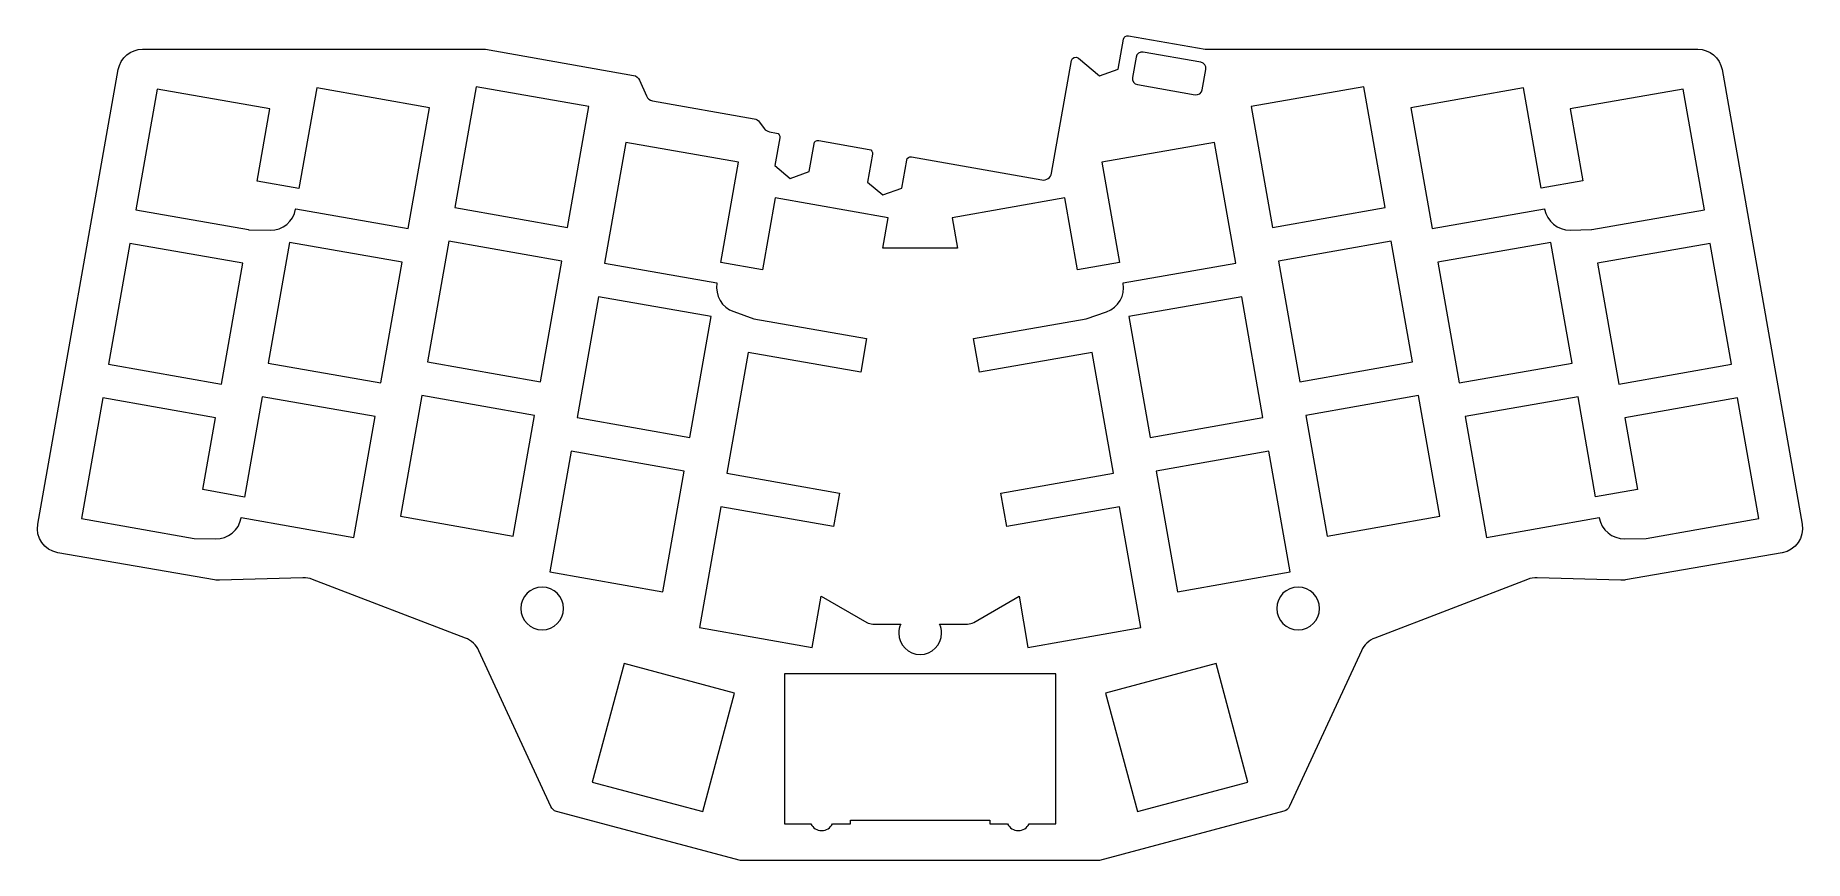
# Model space of a CAD drawing. Header units: millimetres. Extents: x 22 to 237, y -107 to -7.
import ezdxf

# ---------------------------------------------------------------- set-up
doc = ezdxf.new("R2010")
doc.units = ezdxf.units.MM
doc.header["$MEASUREMENT"] = 0
doc.layers.add('cut', color=7, linetype='Continuous', lineweight=0)

msp = doc.modelspace()

# ---------------------------------------------------------------- linework, layer by layer
at = {"layer": 'cut', "color": 18, "lineweight": 9, "true_color": 0x000000}
for points, knots in [([(236.99, -66.03), (236.99, -66.03), (227.26, -10.8), (227.26, -10.8), (227, -9.37), (225.76, -8.32), (224.3, -8.32), (224.3, -8.32), (164.52, -8.32), (164.52, -8.32), (164.52, -8.32), (155.18, -6.69), (155.18, -6.69), (154.91, -6.64), (154.65, -6.82), (154.6, -7.09), (154.6, -7.09), (153.95, -10.74), (153.95, -10.74), (153.95, -10.74), (151.68, -11.57), (151.68, -11.57), (151.68, -11.57), (149.11, -9.41), (149.11, -9.41), (148.81, -9.16), (148.36, -9.33), (148.29, -9.71), (148.29, -9.71), (145.85, -23.39), (145.85, -23.39), (145.76, -23.94), (145.24, -24.3), (144.69, -24.2), (144.69, -24.2), (128.84, -21.4), (128.84, -21.4), (128.56, -21.35), (128.31, -21.53), (128.26, -21.8), (128.26, -21.8), (127.66, -25.19), (127.66, -25.19), (127.66, -25.19), (125.38, -26.02), (125.38, -26.02), (125.38, -26.02), (123.52, -24.46), (123.52, -24.46), (123.52, -24.46), (124.12, -21.07), (124.12, -21.07), (124.17, -20.8), (123.99, -20.54), (123.72, -20.49), (123.72, -20.49), (117.59, -19.41), (117.59, -19.41), (117.31, -19.36), (117.05, -19.54), (117.01, -19.82), (117.01, -19.82), (116.41, -23.19), (116.41, -23.19), (116.41, -23.19), (114.13, -24.02), (114.13, -24.02), (114.13, -24.02), (112.27, -22.46), (112.27, -22.46), (112.27, -22.46), (112.87, -19.09), (112.87, -19.09), (112.92, -18.81), (112.74, -18.55), (112.47, -18.51), (112.47, -18.51), (111.59, -18.35), (111.59, -18.35), (111.34, -18.31), (111.11, -18.17), (110.96, -17.96), (110.96, -17.96), (110.39, -17.18), (110.39, -17.18), (110.24, -16.97), (110.01, -16.83), (109.76, -16.79), (109.76, -16.79), (97.41, -14.59), (97.41, -14.59), (97.08, -14.53), (96.8, -14.31), (96.67, -14), (96.67, -14), (95.84, -12.09), (95.84, -12.09), (95.7, -11.78), (95.43, -11.56), (95.1, -11.5), (95.1, -11.5), (77.14, -8.32), (77.14, -8.32), (77.14, -8.32), (35.49, -8.32), (35.49, -8.32), (34.03, -8.32), (32.79, -9.37), (32.54, -10.8), (32.54, -10.8), (22.76, -66.03), (22.76, -66.03), (22.47, -67.66), (23.56, -69.22), (25.2, -69.5), (25.2, -69.5), (44.23, -72.81), (44.23, -72.81), (44.43, -72.85), (44.64, -72.86), (44.84, -72.86), (44.84, -72.86), (54.96, -72.55), (54.96, -72.55), (55.36, -72.54), (55.76, -72.61), (56.13, -72.75), (56.13, -72.75), (74.68, -79.87), (74.68, -79.87), (75.41, -80.15), (76, -80.71), (76.32, -81.42), (76.32, -81.42), (85.06, -100.34), (85.06, -100.34), (85.17, -100.64), (85.42, -100.86), (85.73, -100.95), (85.73, -100.95), (108.1, -106.92), (108.1, -106.92), (108.1, -106.92), (151.67, -106.92), (151.67, -106.92), (151.67, -106.92), (174.06, -100.92), (174.06, -100.92), (174.37, -100.84), (174.62, -100.62), (174.73, -100.32), (174.73, -100.32), (183.47, -81.42), (183.47, -81.42), (183.79, -80.71), (184.39, -80.15), (185.11, -79.87), (185.11, -79.87), (203.65, -72.75), (203.65, -72.75), (204.02, -72.61), (204.42, -72.54), (204.82, -72.55), (204.82, -72.55), (214.95, -72.86), (214.95, -72.86), (215.15, -72.86), (215.35, -72.85), (215.55, -72.81), (215.55, -72.81), (234.56, -69.51), (234.56, -69.51), (236.19, -69.22), (237.28, -67.67), (236.99, -66.03)], [0, 0, 0, 0, 1, 1, 1, 2, 2, 2, 3, 3, 3, 4, 4, 4, 5, 5, 5, 6, 6, 6, 7, 7, 7, 8, 8, 8, 9, 9, 9, 10, 10, 10, 11, 11, 11, 12, 12, 12, 13, 13, 13, 14, 14, 14, 15, 15, 15, 16, 16, 16, 17, 17, 17, 18, 18, 18, 19, 19, 19, 20, 20, 20, 21, 21, 21, 22, 22, 22, 23, 23, 23, 24, 24, 24, 25, 25, 25, 26, 26, 26, 27, 27, 27, 28, 28, 28, 29, 29, 29, 30, 30, 30, 31, 31, 31, 32, 32, 32, 33, 33, 33, 34, 34, 34, 35, 35, 35, 36, 36, 36, 37, 37, 37, 38, 38, 38, 39, 39, 39, 40, 40, 40, 41, 41, 41, 42, 42, 42, 43, 43, 43, 44, 44, 44, 45, 45, 45, 46, 46, 46, 47, 47, 47, 48, 48, 48, 49, 49, 49, 50, 50, 50, 51, 51, 51, 52, 52, 52, 53, 53, 53, 54, 54, 54, 55, 55, 55, 56, 56, 56, 57, 57, 57, 58, 58, 58, 58]), ([(155.67, -11.75), (155.67, -11.75), (156.11, -9.29), (156.11, -9.29), (156.18, -8.88), (156.57, -8.61), (156.98, -8.68), (156.98, -8.68), (163.98, -9.91), (163.98, -9.91), (164.39, -9.99), (164.66, -10.37), (164.59, -10.78), (164.59, -10.78), (164.15, -13.24), (164.15, -13.24), (164.08, -13.65), (163.69, -13.92), (163.28, -13.85), (163.28, -13.85), (156.28, -12.62), (156.28, -12.62), (155.87, -12.55), (155.6, -12.16), (155.67, -11.75)], [0, 0, 0, 0, 1, 1, 1, 2, 2, 2, 3, 3, 3, 4, 4, 4, 5, 5, 5, 6, 6, 6, 7, 7, 7, 8, 8, 8, 8]), ([(76, -12.89), (76, -12.89), (89.69, -15.3), (89.69, -15.3), (89.69, -15.3), (87.1, -29.97), (87.1, -29.97), (87.1, -29.97), (73.41, -27.56), (73.41, -27.56), (73.41, -27.56), (76, -12.89), (76, -12.89)], [0, 0, 0, 0, 1, 1, 1, 2, 2, 2, 3, 3, 3, 4, 4, 4, 4]), ([(37.26, -13.17), (37.26, -13.17), (50.95, -15.58), (50.95, -15.58), (50.95, -15.58), (49.41, -24.34), (49.41, -24.34), (49.41, -24.34), (54.48, -25.23), (54.48, -25.23), (54.48, -25.23), (56.63, -13.03), (56.63, -13.03), (56.63, -13.03), (70.32, -15.44), (70.32, -15.44), (70.32, -15.44), (67.73, -30.11), (67.73, -30.11), (67.73, -30.11), (54.08, -27.71), (54.08, -27.71), (54.08, -27.71), (54.07, -27.76), (54.07, -27.76), (53.8, -29.26), (52.49, -30.34), (50.98, -30.31), (50.98, -30.31), (48.35, -30.26), (48.35, -30.26), (48.35, -30.26), (48.35, -30.25), (48.35, -30.25), (48.35, -30.25), (34.68, -27.84), (34.68, -27.84), (34.68, -27.84), (37.26, -13.17), (37.26, -13.17)], [0, 0, 0, 0, 1, 1, 1, 2, 2, 2, 3, 3, 3, 4, 4, 4, 5, 5, 5, 6, 6, 6, 7, 7, 7, 8, 8, 8, 9, 9, 9, 10, 10, 10, 11, 11, 11, 12, 12, 12, 13, 13, 13, 13]), ([(183.78, -12.89), (183.78, -12.89), (186.37, -27.56), (186.37, -27.56), (186.37, -27.56), (172.68, -29.98), (172.68, -29.98), (172.68, -29.98), (170.09, -15.3), (170.09, -15.3), (170.09, -15.3), (183.78, -12.89), (183.78, -12.89)], [0, 0, 0, 0, 1, 1, 1, 2, 2, 2, 3, 3, 3, 4, 4, 4, 4]), ([(203.15, -13.03), (203.15, -13.03), (205.3, -25.22), (205.3, -25.22), (205.3, -25.22), (210.37, -24.33), (210.37, -24.33), (210.37, -24.33), (208.83, -15.58), (208.83, -15.58), (208.83, -15.58), (222.52, -13.17), (222.52, -13.17), (222.52, -13.17), (225.11, -27.84), (225.11, -27.84), (225.11, -27.84), (211.44, -30.25), (211.44, -30.25), (211.44, -30.25), (211.44, -30.25), (211.44, -30.25), (211.44, -30.25), (211.42, -30.25), (211.42, -30.25), (211.42, -30.25), (211.42, -30.25), (211.42, -30.25), (211.42, -30.25), (208.82, -30.3), (208.82, -30.3), (207.3, -30.32), (205.99, -29.24), (205.72, -27.75), (205.72, -27.75), (205.72, -27.7), (205.72, -27.7), (205.72, -27.7), (192.05, -30.11), (192.05, -30.11), (192.05, -30.11), (189.46, -15.44), (189.46, -15.44), (189.46, -15.44), (203.15, -13.03), (203.15, -13.03)], [0, 0, 0, 0, 1, 1, 1, 2, 2, 2, 3, 3, 3, 4, 4, 4, 5, 5, 5, 6, 6, 6, 7, 7, 7, 8, 8, 8, 9, 9, 9, 10, 10, 10, 11, 11, 11, 12, 12, 12, 13, 13, 13, 14, 14, 14, 15, 15, 15, 15]), ([(142.99, -81.01), (142.99, -81.01), (141.9, -74.8), (141.9, -74.8), (141.9, -74.8), (136.4, -77.97), (136.4, -77.97), (136.17, -78.1), (135.91, -78.17), (135.64, -78.17), (135.64, -78.17), (132.25, -78.17), (132.25, -78.17), (132.41, -78.51), (132.5, -78.88), (132.5, -79.27), (132.5, -80.71), (131.33, -81.87), (129.9, -81.87), (128.46, -81.87), (127.3, -80.71), (127.3, -79.27), (127.3, -78.88), (127.39, -78.51), (127.54, -78.17), (127.54, -78.17), (124.16, -78.17), (124.16, -78.17), (123.9, -78.17), (123.64, -78.1), (123.41, -77.97), (123.41, -77.97), (117.89, -74.79), (117.89, -74.79), (117.89, -74.79), (116.79, -81.01), (116.79, -81.01), (116.79, -81.01), (103.1, -78.59), (103.1, -78.59), (103.1, -78.59), (105.69, -63.92), (105.69, -63.92), (105.69, -63.92), (119.38, -66.33), (119.38, -66.33), (119.38, -66.33), (120.1, -62.25), (120.1, -62.25), (120.1, -62.25), (106.41, -59.83), (106.41, -59.83), (106.41, -59.83), (109, -45.16), (109, -45.16), (109, -45.16), (122.68, -47.57), (122.68, -47.57), (122.68, -47.57), (123.4, -43.48), (123.4, -43.48), (123.4, -43.48), (109.72, -41.07), (109.72, -41.07), (109.72, -41.07), (109.72, -41.07), (109.72, -41.07), (109.72, -41.07), (107.26, -40.2), (107.26, -40.2), (105.83, -39.71), (104.96, -38.25), (105.23, -36.75), (105.23, -36.75), (105.23, -36.73), (105.23, -36.73), (105.23, -36.73), (91.57, -34.32), (91.57, -34.32), (91.57, -34.32), (94.15, -19.64), (94.15, -19.64), (94.15, -19.64), (107.84, -22.06), (107.84, -22.06), (107.84, -22.06), (105.7, -34.23), (105.7, -34.23), (105.7, -34.23), (110.77, -35.12), (110.77, -35.12), (110.77, -35.12), (112.31, -26.4), (112.31, -26.4), (112.31, -26.4), (126, -28.81), (126, -28.81), (126, -28.81), (125.35, -32.48), (125.35, -32.48), (125.35, -32.48), (134.43, -32.48), (134.43, -32.48), (134.43, -32.48), (133.79, -28.81), (133.79, -28.81), (133.79, -28.81), (147.48, -26.4), (147.48, -26.4), (147.48, -26.4), (149.02, -35.14), (149.02, -35.14), (149.02, -35.14), (154.09, -34.25), (154.09, -34.25), (154.09, -34.25), (151.94, -22.06), (151.94, -22.06), (151.94, -22.06), (165.63, -19.64), (165.63, -19.64), (165.63, -19.64), (168.22, -34.32), (168.22, -34.32), (168.22, -34.32), (154.55, -36.73), (154.55, -36.73), (154.55, -36.73), (154.56, -36.77), (154.56, -36.77), (154.82, -38.26), (153.96, -39.73), (152.53, -40.22), (152.53, -40.22), (150.06, -41.07), (150.06, -41.07), (150.06, -41.07), (150.06, -41.07), (150.06, -41.07), (150.06, -41.07), (136.38, -43.48), (136.38, -43.48), (136.38, -43.48), (137.1, -47.57), (137.1, -47.57), (137.1, -47.57), (150.78, -45.16), (150.78, -45.16), (150.78, -45.16), (153.37, -59.83), (153.37, -59.83), (153.37, -59.83), (139.69, -62.25), (139.69, -62.25), (139.69, -62.25), (140.41, -66.33), (140.41, -66.33), (140.41, -66.33), (154.09, -63.92), (154.09, -63.92), (154.09, -63.92), (156.68, -78.59), (156.68, -78.59), (156.68, -78.59), (142.99, -81.01), (142.99, -81.01)], [0, 0, 0, 0, 1, 1, 1, 2, 2, 2, 3, 3, 3, 4, 4, 4, 5, 5, 5, 6, 6, 6, 7, 7, 7, 8, 8, 8, 9, 9, 9, 10, 10, 10, 11, 11, 11, 12, 12, 12, 13, 13, 13, 14, 14, 14, 15, 15, 15, 16, 16, 16, 17, 17, 17, 18, 18, 18, 19, 19, 19, 20, 20, 20, 21, 21, 21, 22, 22, 22, 23, 23, 23, 24, 24, 24, 25, 25, 25, 26, 26, 26, 27, 27, 27, 28, 28, 28, 29, 29, 29, 30, 30, 30, 31, 31, 31, 32, 32, 32, 33, 33, 33, 34, 34, 34, 35, 35, 35, 36, 36, 36, 37, 37, 37, 38, 38, 38, 39, 39, 39, 40, 40, 40, 41, 41, 41, 42, 42, 42, 43, 43, 43, 44, 44, 44, 45, 45, 45, 46, 46, 46, 47, 47, 47, 48, 48, 48, 49, 49, 49, 50, 50, 50, 51, 51, 51, 52, 52, 52, 53, 53, 53, 54, 54, 54, 55, 55, 55, 55]), ([(33.96, -31.93), (33.96, -31.93), (47.65, -34.34), (47.65, -34.34), (47.65, -34.34), (45.06, -49.01), (45.06, -49.01), (45.06, -49.01), (31.37, -46.6), (31.37, -46.6), (31.37, -46.6), (33.96, -31.93), (33.96, -31.93)], [0, 0, 0, 0, 1, 1, 1, 2, 2, 2, 3, 3, 3, 4, 4, 4, 4]), ([(50.74, -46.46), (50.74, -46.46), (53.32, -31.79), (53.32, -31.79), (53.32, -31.79), (67.01, -34.2), (67.01, -34.2), (67.01, -34.2), (64.43, -48.88), (64.43, -48.88), (64.43, -48.88), (50.74, -46.46), (50.74, -46.46)], [0, 0, 0, 0, 1, 1, 1, 2, 2, 2, 3, 3, 3, 4, 4, 4, 4]), ([(86.38, -34.06), (86.38, -34.06), (83.79, -48.74), (83.79, -48.74), (83.79, -48.74), (70.1, -46.32), (70.1, -46.32), (70.1, -46.32), (72.69, -31.65), (72.69, -31.65), (72.69, -31.65), (86.38, -34.06), (86.38, -34.06)], [0, 0, 0, 0, 1, 1, 1, 2, 2, 2, 3, 3, 3, 4, 4, 4, 4]), ([(189.68, -46.32), (189.68, -46.32), (175.99, -48.74), (175.99, -48.74), (175.99, -48.74), (173.4, -34.06), (173.4, -34.06), (173.4, -34.06), (187.09, -31.65), (187.09, -31.65), (187.09, -31.65), (189.68, -46.32), (189.68, -46.32)], [0, 0, 0, 0, 1, 1, 1, 2, 2, 2, 3, 3, 3, 4, 4, 4, 4]), ([(192.77, -34.2), (192.77, -34.2), (206.46, -31.79), (206.46, -31.79), (206.46, -31.79), (209.05, -46.46), (209.05, -46.46), (209.05, -46.46), (195.36, -48.88), (195.36, -48.88), (195.36, -48.88), (192.77, -34.2), (192.77, -34.2)], [0, 0, 0, 0, 1, 1, 1, 2, 2, 2, 3, 3, 3, 4, 4, 4, 4]), ([(228.41, -46.6), (228.41, -46.6), (214.73, -49.01), (214.73, -49.01), (214.73, -49.01), (212.14, -34.34), (212.14, -34.34), (212.14, -34.34), (225.83, -31.93), (225.83, -31.93), (225.83, -31.93), (228.41, -46.6), (228.41, -46.6)], [0, 0, 0, 0, 1, 1, 1, 2, 2, 2, 3, 3, 3, 4, 4, 4, 4]), ([(88.26, -53.08), (88.26, -53.08), (90.85, -38.4), (90.85, -38.4), (90.85, -38.4), (104.53, -40.82), (104.53, -40.82), (104.53, -40.82), (101.95, -55.49), (101.95, -55.49), (101.95, -55.49), (88.26, -53.08), (88.26, -53.08)], [0, 0, 0, 0, 1, 1, 1, 2, 2, 2, 3, 3, 3, 4, 4, 4, 4]), ([(171.52, -53.08), (171.52, -53.08), (157.84, -55.49), (157.84, -55.49), (157.84, -55.49), (155.25, -40.82), (155.25, -40.82), (155.25, -40.82), (168.94, -38.4), (168.94, -38.4), (168.94, -38.4), (171.52, -53.08), (171.52, -53.08)], [0, 0, 0, 0, 1, 1, 1, 2, 2, 2, 3, 3, 3, 4, 4, 4, 4]), ([(61.12, -67.64), (61.12, -67.64), (47.47, -65.23), (47.47, -65.23), (47.47, -65.23), (47.46, -65.27), (47.46, -65.27), (47.19, -66.76), (45.88, -67.84), (44.37, -67.82), (44.37, -67.82), (41.75, -67.77), (41.75, -67.77), (41.75, -67.77), (41.75, -67.77), (41.75, -67.77), (41.75, -67.77), (28.06, -65.36), (28.06, -65.36), (28.06, -65.36), (30.65, -50.69), (30.65, -50.69), (30.65, -50.69), (44.34, -53.1), (44.34, -53.1), (44.34, -53.1), (42.8, -61.84), (42.8, -61.84), (42.8, -61.84), (47.87, -62.74), (47.87, -62.74), (47.87, -62.74), (50.02, -50.55), (50.02, -50.55), (50.02, -50.55), (63.71, -52.96), (63.71, -52.96), (63.71, -52.96), (61.12, -67.64), (61.12, -67.64)], [0, 0, 0, 0, 1, 1, 1, 2, 2, 2, 3, 3, 3, 4, 4, 4, 5, 5, 5, 6, 6, 6, 7, 7, 7, 8, 8, 8, 9, 9, 9, 10, 10, 10, 11, 11, 11, 12, 12, 12, 13, 13, 13, 13]), ([(66.8, -65.08), (66.8, -65.08), (69.39, -50.41), (69.39, -50.41), (69.39, -50.41), (83.08, -52.82), (83.08, -52.82), (83.08, -52.82), (80.49, -67.5), (80.49, -67.5), (80.49, -67.5), (66.8, -65.08), (66.8, -65.08)], [0, 0, 0, 0, 1, 1, 1, 2, 2, 2, 3, 3, 3, 4, 4, 4, 4]), ([(179.3, -67.5), (179.3, -67.5), (176.71, -52.82), (176.71, -52.82), (176.71, -52.82), (190.4, -50.41), (190.4, -50.41), (190.4, -50.41), (192.99, -65.08), (192.99, -65.08), (192.99, -65.08), (179.3, -67.5), (179.3, -67.5)], [0, 0, 0, 0, 1, 1, 1, 2, 2, 2, 3, 3, 3, 4, 4, 4, 4]), ([(218.03, -67.76), (218.03, -67.76), (215.43, -67.81), (215.43, -67.81), (213.91, -67.83), (212.6, -66.75), (212.34, -65.26), (212.34, -65.26), (212.33, -65.23), (212.33, -65.23), (212.33, -65.23), (198.67, -67.64), (198.67, -67.64), (198.67, -67.64), (196.08, -52.96), (196.08, -52.96), (196.08, -52.96), (209.77, -50.55), (209.77, -50.55), (209.77, -50.55), (211.91, -62.73), (211.91, -62.73), (211.91, -62.73), (216.99, -61.83), (216.99, -61.83), (216.99, -61.83), (215.45, -53.1), (215.45, -53.1), (215.45, -53.1), (229.13, -50.69), (229.13, -50.69), (229.13, -50.69), (231.72, -65.36), (231.72, -65.36), (231.72, -65.36), (218.03, -67.76), (218.03, -67.76)], [0, 0, 0, 0, 1, 1, 1, 2, 2, 2, 3, 3, 3, 4, 4, 4, 5, 5, 5, 6, 6, 6, 7, 7, 7, 8, 8, 8, 9, 9, 9, 10, 10, 10, 11, 11, 11, 12, 12, 12, 12]), ([(101.23, -59.58), (101.23, -59.58), (98.64, -74.25), (98.64, -74.25), (98.64, -74.25), (84.95, -71.84), (84.95, -71.84), (84.95, -71.84), (87.54, -57.16), (87.54, -57.16), (87.54, -57.16), (101.23, -59.58), (101.23, -59.58)], [0, 0, 0, 0, 1, 1, 1, 2, 2, 2, 3, 3, 3, 4, 4, 4, 4]), ([(174.83, -71.84), (174.83, -71.84), (161.14, -74.25), (161.14, -74.25), (161.14, -74.25), (158.56, -59.58), (158.56, -59.58), (158.56, -59.58), (172.25, -57.16), (172.25, -57.16), (172.25, -57.16), (174.83, -71.84), (174.83, -71.84)], [0, 0, 0, 0, 1, 1, 1, 2, 2, 2, 3, 3, 3, 4, 4, 4, 4]), ([(84, -78.88), (82.57, -78.88), (81.4, -77.72), (81.4, -76.28), (81.4, -74.84), (82.57, -73.68), (84, -73.68), (85.44, -73.68), (86.6, -74.84), (86.6, -76.28), (86.6, -77.72), (85.44, -78.88), (84, -78.88)], [0, 0, 0, 0, 1, 1, 1, 2, 2, 2, 3, 3, 3, 4, 4, 4, 4]), ([(175.79, -78.88), (174.35, -78.88), (173.19, -77.72), (173.19, -76.28), (173.19, -74.84), (174.35, -73.68), (175.79, -73.68), (177.22, -73.68), (178.39, -74.84), (178.39, -76.28), (178.39, -77.72), (177.22, -78.88), (175.79, -78.88)], [0, 0, 0, 0, 1, 1, 1, 2, 2, 2, 3, 3, 3, 4, 4, 4, 4]), ([(103.51, -100.97), (103.51, -100.97), (90.08, -97.37), (90.08, -97.37), (90.08, -97.37), (93.94, -82.98), (93.94, -82.98), (93.94, -82.98), (107.36, -86.58), (107.36, -86.58), (107.36, -86.58), (103.51, -100.97), (103.51, -100.97)], [0, 0, 0, 0, 1, 1, 1, 2, 2, 2, 3, 3, 3, 4, 4, 4, 4]), ([(156.27, -100.97), (156.27, -100.97), (152.41, -86.58), (152.41, -86.58), (152.41, -86.58), (165.84, -82.98), (165.84, -82.98), (165.84, -82.98), (169.69, -97.37), (169.69, -97.37), (169.69, -97.37), (156.27, -100.97), (156.27, -100.97)], [0, 0, 0, 0, 1, 1, 1, 2, 2, 2, 3, 3, 3, 4, 4, 4, 4]), ([(143.13, -102.47), (142.87, -102.94), (142.38, -103.27), (141.81, -103.27), (141.24, -103.27), (140.75, -102.94), (140.5, -102.47), (140.5, -102.47), (138.36, -102.47), (138.36, -102.47), (138.36, -102.47), (138.36, -101.99), (138.36, -101.99), (138.36, -101.99), (121.42, -101.99), (121.42, -101.99), (121.42, -101.99), (121.42, -102.47), (121.42, -102.47), (121.42, -102.47), (119.25, -102.47), (119.25, -102.47), (119, -102.94), (118.51, -103.27), (117.94, -103.27), (117.37, -103.27), (116.88, -102.94), (116.62, -102.47), (116.62, -102.47), (113.42, -102.47), (113.42, -102.47), (113.42, -102.47), (113.42, -84.22), (113.42, -84.22), (113.42, -84.22), (146.37, -84.22), (146.37, -84.22), (146.37, -84.22), (146.37, -102.47), (146.37, -102.47), (146.37, -102.47), (143.13, -102.47), (143.13, -102.47)], [0, 0, 0, 0, 1, 1, 1, 2, 2, 2, 3, 3, 3, 4, 4, 4, 5, 5, 5, 6, 6, 6, 7, 7, 7, 8, 8, 8, 9, 9, 9, 10, 10, 10, 11, 11, 11, 12, 12, 12, 13, 13, 13, 14, 14, 14, 14])]:
    msp.add_open_spline(points, degree=3, knots=knots, dxfattribs=at)

doc.saveas('drawing.dxf')
